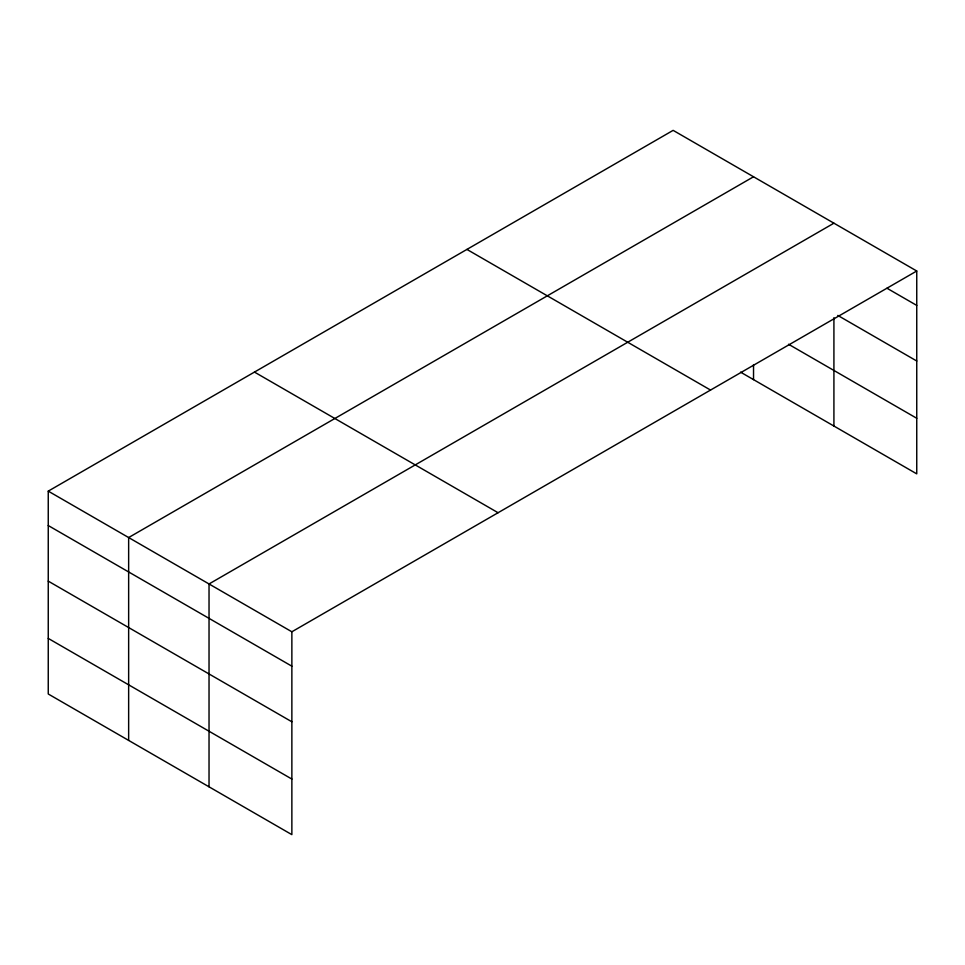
<?xml version="1.0" encoding="UTF-8"?>
<svg xmlns="http://www.w3.org/2000/svg" width="965" height="965" viewBox="0 0 965 965"><rect width="100%" height="100%" fill="white"/><g stroke="black" fill="none" stroke-linecap="round" stroke-linejoin="round"><path stroke-width="1.45" d="M916.75 271.008L673.136 130.359L48.25 491.137L48.25 693.992L291.864 834.641L291.864 631.785L916.75 271.008L916.75 473.863L740.565 372.14M753.532 176.776L128.647 537.553L128.647 740.408M833.917 223.192L209.031 583.958L209.031 786.825M886.98 288.233L916.75 305.41M837.801 315.422L916.75 361.006M788.538 344.252L916.75 418.279M466.927 249.416L710.542 390.065M254.458 372.08L498.073 512.729M48.25 491.137L291.864 631.785M48.25 525.539L291.864 666.188M48.25 581.135L291.864 721.784M48.25 638.408L291.864 779.057M833.917 317.702L833.917 426.048M753.532 364.601L753.532 379.631"/></g></svg>
